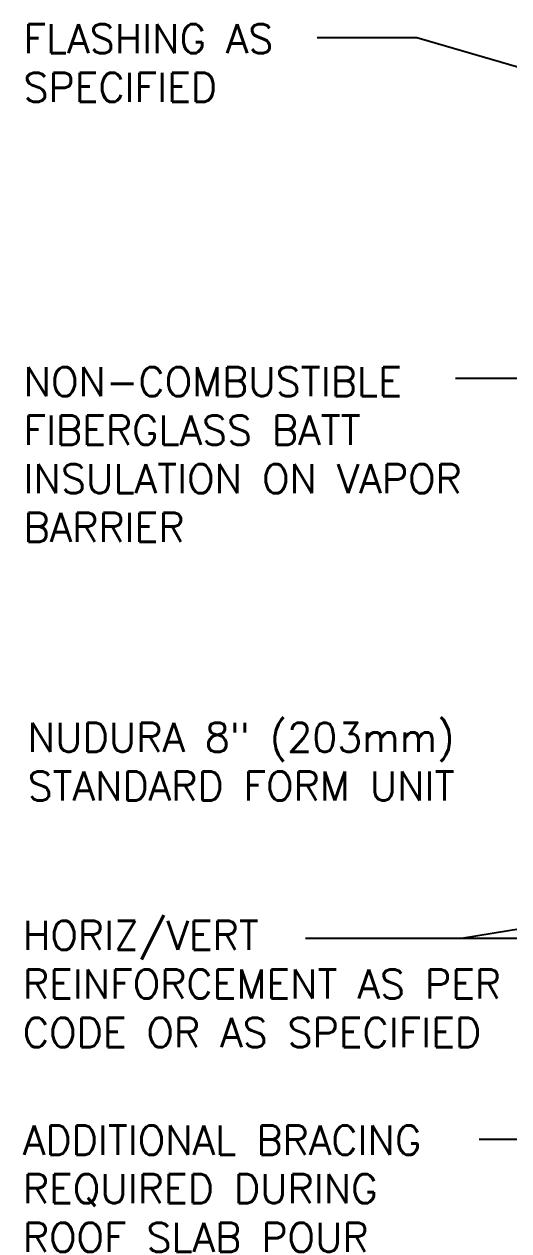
# Model space of a CAD drawing. Header units: inches. Extents: x 233.6 to 287.6, y 88.4 to 176.2.
# Drawn here: x 233.55 to 246.03, y 145.17 to 176.23 of the extents above; entities that cross this region are included whole.
import ezdxf

# ---------------------------------------------------------------- set-up
doc = ezdxf.new("R2010")
doc.units = ezdxf.units.IN
doc.header["$LTSCALE"] = 0.5
doc.header["$MEASUREMENT"] = 0
doc.layers.add('TEXT', color=4, linetype='Continuous')
doc.styles.add('DIM', font='romans.shx', dxfattribs={"width": 0.7})
doc.styles.add('ROMANS', font='romans.shx', dxfattribs={"height": 0.75})
doc.dimstyles.new('ext_12', dxfattribs={"dimscale": 12, "dimtxt": 0.09375, "dimasz": 0.09375, "dimexe": 0.09375, "dimexo": 0.0625, "dimgap": 0.0625, "dimtad": 1, "dimdec": 1, "dimzin": 2, "dimdsep": 46, "dimlunit": 4, "dimtxsty": 'DIM', "dimcen": 0.09, "dimdle": 0.09375, "dimclrt": 4, "dimadec": 0, "dimazin": 0, "dimtfac": 1, "dimtdec": 1, "dimtmove": 2, "dimatfit": 3, "dimfxl": 1, "dimfrac": 2, "dimtolj": 1, "dimtzin": 0, "dimarcsym": 0})

msp = doc.modelspace()

# ---------------------------------------------------------------- texts
at = {"layer": 'TEXT', "char_height": 0.75, "style": 'ROMANS'}
for s, insert, width, attachment_point in [('FLASHING AS \\PSPECIFIED', (233.536, 176.229), 8.7776, 1), ('NON-COMBUSTIBLE\\PFIBERGLASS BATT INSULATION ON VAPOR BARRIER', (233.536, 167.405), 12.44051, 1), ('NUDURA 8" (203mm) STANDARD FORM UNIT', (233.641, 157.25), 16.70168, 4), ('HORIZ/VERT REINFORCEMENT AS PER CODE OR AS SPECIFIED', (233.519, 151.529), 14.05928, 4), ('ADDITIONAL BRACING REQUIRED DURING ROOF SLAB POUR', (233.519, 146.258), 12.17415, 4)]:
    msp.add_mtext(s, dxfattribs=dict(at, insert=insert, width=width, attachment_point=attachment_point))

# ---------------------------------------------------------------- leaders
at = {"layer": 'TEXT'}
for points, override in [([(251.062, 173.724), (243.66, 175.876), (241.099, 175.876)], {"dimgap": 0.0625, "dimtad": 0}), ([(260.644, 170.222), (248.896, 167.11), (244.656, 167.11)], {"dimtad": 0}), ([(261.606, 155.442), (244.81, 152.695), (240.795, 152.695)], {"dimgap": 0.0625, "dimtad": 0}), ([(262.426, 152.695), (244.81, 152.695)], {"dimgap": 0.0625, "dimtad": 0}), ([(257.275, 146.057), (247.852, 147.527), (245.269, 147.527)], {"dimgap": 0.0625, "dimtad": 0})]:
    msp.add_leader(points, dimstyle='ext_12', override=override, dxfattribs=at)

doc.saveas('drawing.dxf')
